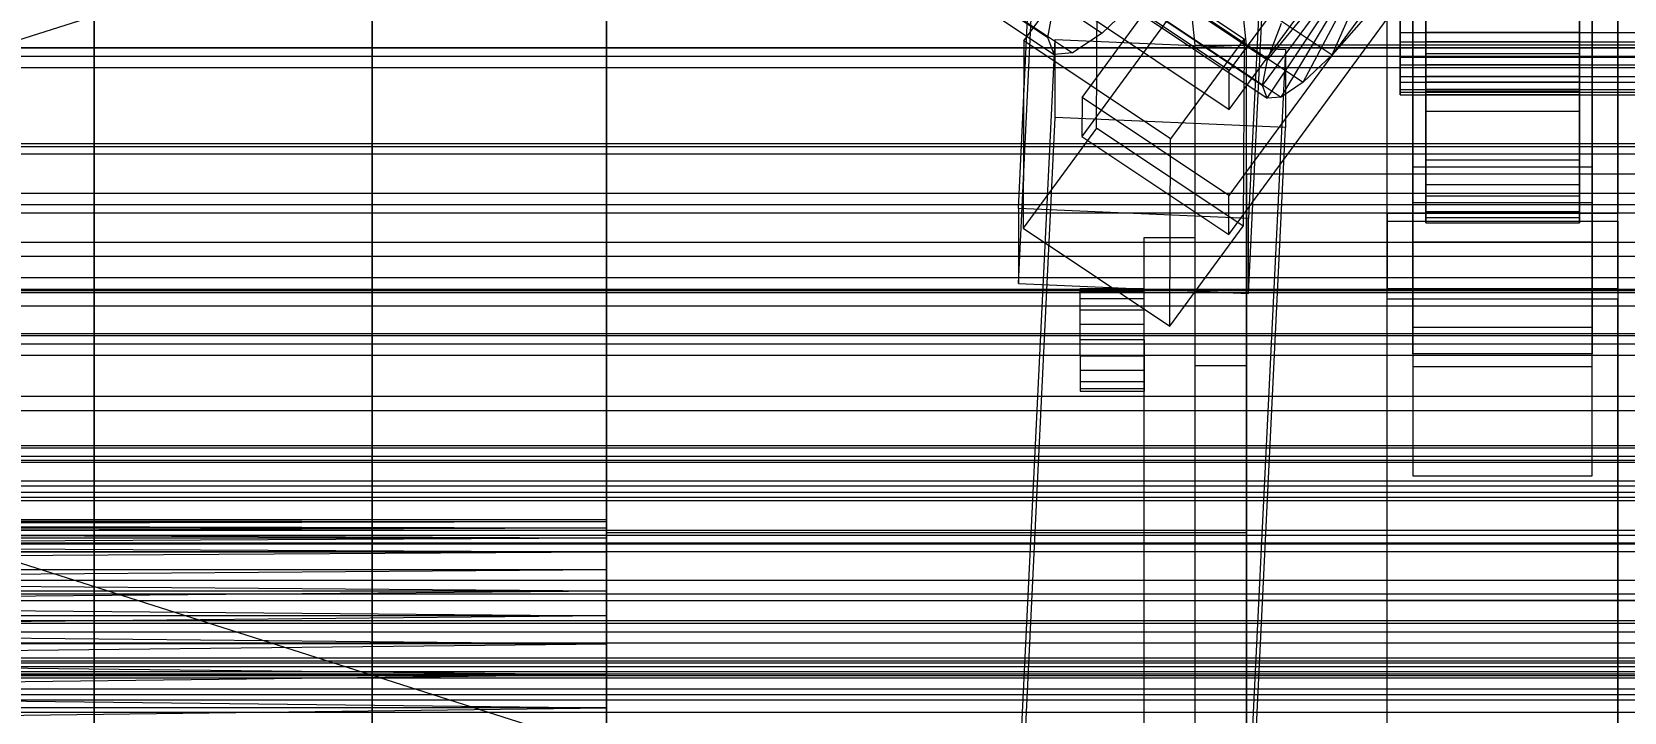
# Model space of a CAD drawing. Header units: millimetres. Extents: x -1970 to 59977, y -65068 to 6837.
# Drawn here: x -254.9 to -130.5, y -33817 to -33764 of the extents above; entities that cross this region are included whole.
import ezdxf

# ---------------------------------------------------------------- set-up
doc = ezdxf.new("R2010")
doc.units = ezdxf.units.MM
for name, color, linetype, lineweight in [('COTAS_O', 1, 'Continuous', 0), ('frontal_briquetadora', 7, 'Continuous', 0), ('frontal_C01', 7, 'Continuous', 0), ('frontal_C02', 7, 'Continuous', 0), ('frontal_C03', 7, 'Continuous', 0), ('frontal_secador', 7, 'Continuous', 0)]:
    doc.layers.add(name, color=color, linetype=linetype, lineweight=lineweight)
doc.dimstyles.new('R19_100', dxfattribs={"dimtxt": 250, "dimasz": 150, "dimexe": 150, "dimexo": 80, "dimgap": 100, "dimtad": 1, "dimtih": 1, "dimtoh": 1, "dimdsep": 46, "dimcen": 0.09, "dimadec": 0, "dimazin": 0, "dimtfac": 1, "dimtdec": 4, "dimtofl": 0, "dimtmove": 0, "dimatfit": 3, "dimfxl": 1, "dimtolj": 1, "dimtzin": 0, "dimarcsym": 0})

# ---------------------------------------------------------------- blocks, each defined once
blk = doc.blocks.new('*D39')
at = {"layer": 'COTAS_O', "color": 0, "lineweight": -2, "transparency": 16777216}
for p, q in [((-1725, -34320), (-1725, -33550)), ((1725, -34320), (1725, -33550)), ((-1575, -33700), (1575, -33700))]:
    blk.add_line(p, q, dxfattribs=at)
at = {"layer": 'COTAS_O', "color": 0, "transparency": 16777216}
for points in [[(-1575, -33675), (-1575, -33725), (-1725, -33700)], [(1575, -33675), (1575, -33725), (1725, -33700)]]:
    blk.add_solid(points, dxfattribs=at)
at = {"layer": 'Defpoints', "color": 0, "transparency": 16777216}
for p in [(1725, -33700), (-1725, -34400), (1725, -34400)]:
    blk.add_point(p, dxfattribs=at)
blk = doc.blocks.new('*D42')
at = {"layer": 'COTAS_O', "color": 0, "lineweight": -2, "transparency": 16777216}
for p, q in [((-570, -33700), (200, -33700)), ((50, -34750), (50, -33850)), ((-570, -34900), (200, -34900))]:
    blk.add_line(p, q, dxfattribs=at)
at = {"layer": 'COTAS_O', "color": 0, "transparency": 16777216}
for points in [[(25, -33850), (75, -33850), (50, -33700)], [(25, -34750), (75, -34750), (50, -34900)]]:
    blk.add_solid(points, dxfattribs=at)
at = {"layer": 'Defpoints', "color": 0, "transparency": 16777216}
for p in [(-650, -33700), (50, -33700), (-650, -34900)]:
    blk.add_point(p, dxfattribs=at)

msp = doc.modelspace()

# ---------------------------------------------------------------- linework, layer by layer
at = {"layer": 'frontal_briquetadora'}
for p, q in [((-164, -33765), (-171, -33700)), ((-160, -33765), (-167, -33700)), ((-210, -33820), (-430, -33750)), ((-210, -33750), (-430, -33820)), ((-210, -33820), (-210, -33750)), ((-210, -33750), (-210, -33844.629)), ((-210, -33750), (-210, -33841.488)), ((-210, -33750), (-210, -33838.284)), ((-210, -33750), (-210, -33835.05)), ((-210, -33750), (-210, -33831.815)), ((-210, -33750), (-210, -33828.612)), ((-210, -33750), (-210, -33825.47)), ((-210, -33750), (-210, -33822.421)), ((-210, -33750), (-210, -33819.494)), ((-210, -33750), (-210, -33816.716)), ((-210, -33750), (-210, -33814.115)), ((-210, -33750), (-210, -33811.715)), ((-210, -33750), (-210, -33809.54)), ((-210, -33750), (-210, -33807.611)), ((-210, -33750), (-210, -33805.946)), ((-210, -33750), (-210, -33804.562)), ((-210, -33750), (-210, -33803.471)), ((-210, -33750), (-210, -33802.684)), ((-210, -33750), (-210, -33802.209)), ((-210, -33750), (-210, -33802.05)), ((-164, -33765), (-160, -33765)), ((-164, -33920), (-164, -33765)), ((-164, -33790), (-164, -33765)), ((200, -33765), (-160, -33765)), ((-160, -33920), (-160, -33765)), ((-160, -33790), (-160, -33765)), ((200, -33775.055), (-160, -33775.055)), ((-160, -33775.055), (-160, -33778.229)), ((-160, -33777.753), (-160, -33775.055)), ((-160, -33781.33), (-160, -33775.701)), ((-160, -33775.701), (-160, -33775.882)), ((-160, -33775.882), (-160, -33781.854)), ((-160, -33786.061), (-160, -33777.753)), ((-160, -33778.229), (-160, -33786.965)), ((-168, -33780), (-164, -33780)), ((-168, -33875), (-168, -33780)), ((-164, -33875), (-164, -33780)), ((-160, -33792.217), (-160, -33781.33)), ((-160, -33781.854), (-160, -33793.034)), ((-173, -33784.196), (-173, -33784)), ((-173, -33784), (-168, -33784)), ((-173, -33784.764), (-173, -33784.196)), ((-173, -33784.196), (-168, -33784.196)), ((-173, -33785.649), (-173, -33784.764)), ((-173, -33784.764), (-168, -33784.764)), ((-168, -33784.196), (-168, -33784)), ((-168, -33784.764), (-168, -33784.196)), ((-168, -33785.649), (-168, -33784.764)), ((-173, -33786.764), (-173, -33785.649)), ((-173, -33785.649), (-168, -33785.649)), ((-168, -33786.764), (-168, -33785.649)), ((-173, -33788), (-173, -33786.764)), ((-173, -33786.764), (-168, -33786.764)), ((-168, -33788), (-168, -33786.764)), ((-160, -33799.164), (-160, -33786.061)), ((-160, -33786.965), (-160, -33800.407)), ((-173, -33789.236), (-173, -33788)), ((-168, -33788), (-173, -33788)), ((-168, -33788), (-168, -33789.236)), ((-173, -33789.236), (-173, -33790.351)), ((-173, -33789.236), (-168, -33789.236)), ((-168, -33789.236), (-168, -33790.351)), ((-173, -33790.351), (-173, -33791.236)), ((-173, -33790.351), (-168, -33790.351)), ((-168, -33790.351), (-168, -33791.236)), ((-164, -33790), (-160, -33790)), ((-173, -33791.236), (-173, -33791.804)), ((-173, -33791.236), (-168, -33791.236)), ((-173, -33791.804), (-173, -33792)), ((-173, -33791.804), (-168, -33791.804)), ((-173, -33792), (-168, -33792)), ((-168, -33791.236), (-168, -33791.804)), ((-168, -33791.804), (-168, -33792)), ((-160, -33807.297), (-160, -33792.217)), ((-160, -33793.034), (-160, -33808.326)), ((-160, -33815.779), (-160, -33799.164)), ((-160, -33800.407), (-160, -33817.241)), ((-210, -33802.05), (-430, -33802.209)), ((-210, -33802.05), (-430, -33802.05)), ((-210, -33802.209), (-430, -33802.05)), ((-210, -33802.05), (-210, -33802.209)), ((-210, -33802.209), (-430, -33802.684)), ((-210, -33802.209), (-430, -33802.209)), ((-210, -33802.684), (-430, -33802.209)), ((-210, -33802.684), (-430, -33803.471)), ((-210, -33802.684), (-430, -33802.684)), ((-210, -33803.471), (-430, -33802.684)), ((-210, -33802.209), (-210, -33802.684)), ((-210, -33802.684), (-210, -33803.471)), ((-160, -33803.052), (-210, -33803.052)), ((-210, -33803.052), (-210, -33806.399)), ((-210, -33806.043), (-210, -33803.052)), ((-160, -33803.052), (-160, -33806.399)), ((-160, -33806.043), (-160, -33803.052)), ((-210, -33803.471), (-430, -33804.562)), ((-210, -33803.471), (-430, -33803.471)), ((-210, -33804.562), (-430, -33803.471)), ((-210, -33804.562), (-430, -33805.946)), ((-210, -33804.562), (-430, -33804.562)), ((-210, -33803.471), (-210, -33804.562)), ((-210, -33803.946), (-210, -33803.763)), ((-210, -33803.763), (-210, -33809.778)), ((-210, -33810.289), (-210, -33803.946)), ((-210, -33804.562), (-210, -33805.946)), ((-160, -33803.946), (-160, -33803.763)), ((-160, -33803.763), (-160, -33809.778)), ((-160, -33810.289), (-160, -33803.946)), ((-210, -33805.946), (-430, -33807.611)), ((-210, -33805.946), (-430, -33805.946)), ((-210, -33807.611), (-430, -33805.946)), ((-210, -33805.946), (-210, -33807.611)), ((-210, -33814.779), (-210, -33806.043)), ((-210, -33806.399), (-210, -33815.42)), ((-160, -33814.779), (-160, -33806.043)), ((-160, -33806.399), (-160, -33815.42)), ((-210, -33807.611), (-430, -33809.54)), ((-210, -33807.611), (-430, -33807.611)), ((-430, -33807.611), (-210, -33809.54)), ((-210, -33807.611), (-210, -33809.54)), ((-160, -33825.094), (-160, -33807.297)), ((200, -33808.326), (-160, -33808.326)), ((-160, -33808.326), (-160, -33826.235)), ((-210, -33809.54), (-430, -33811.715)), ((-210, -33809.54), (-430, -33809.54)), ((-430, -33809.54), (-210, -33811.715)), ((-210, -33809.54), (-210, -33811.715)), ((-210, -33809.778), (-210, -33820.797)), ((-210, -33821.536), (-210, -33810.289)), ((-160, -33809.778), (-160, -33820.797)), ((-160, -33821.536), (-160, -33810.289)), ((-210, -33811.715), (-430, -33811.715)), ((-430, -33814.115), (-210, -33811.715)), ((-430, -33811.715), (-210, -33814.115)), ((-210, -33811.715), (-210, -33814.115)), ((-210, -33814.115), (-430, -33814.115)), ((-430, -33816.716), (-210, -33814.115)), ((-430, -33814.115), (-210, -33816.716)), ((-210, -33814.115), (-210, -33816.716)), ((-210, -33827.53), (-210, -33814.779)), ((-210, -33815.42), (-210, -33828.329)), ((-160, -33827.53), (-160, -33814.779)), ((-160, -33815.42), (-160, -33828.329)), ((-160, -33834.281), (-160, -33815.779)), ((-210, -33816.716), (-430, -33816.716)), ((-430, -33819.494), (-210, -33816.716)), ((-210, -33816.716), (-210, -33819.494))]:
    msp.add_line(p, q, dxfattribs=at)
at = {"layer": 'frontal_C01'}
for p, q in [((-250, -32681.31), (-250, -35586.788)), ((-250, -35591.549), (-250, -32686.07)), ((-359.83, -33641.395), (-175.521, -33764.393)), ((-355.584, -33641.058), (-171.275, -33764.057)), ((-359.341, -33642.721), (-175.032, -33765.719)), ((-357.893, -33642.606), (-173.584, -33765.604)), ((-228.298, -33664.365), (-228.298, -33961.061)), ((-228.298, -33966.78), (-228.298, -33670.083)), ((-133.809, -33729.539), (-161.341, -33766.982)), ((-172.847, -33769.069), (-145.315, -33731.626)), ((-147, -33777.299), (-147, -33731.577)), ((-133, -33731.577), (-133, -33777.299)), ((-161.353, -33770.026), (-133.821, -33732.583)), ((-145.327, -33734.669), (-172.859, -33772.113)), ((-147, -33734.62), (-147, -33780.343)), ((-133, -33780.343), (-133, -33734.62)), ((-133.847, -33739.279), (-161.379, -33776.722)), ((-161.391, -33779.766), (-133.859, -33742.323)), ((-147, -33787.039), (-147, -33741.317)), ((-133, -33741.317), (-133, -33787.039)), ((-147, -33744.36), (-147, -33790.083)), ((-133, -33790.083), (-133, -33744.36)), ((-177.394, -33764.657), (-171.658, -33756.856)), ((-171.715, -33771.466), (-171.658, -33756.856)), ((-171.658, -33756.856), (-160.19, -33764.509)), ((-161.341, -33766.982), (-172.809, -33759.329)), ((-168.196, -33759.585), (-158.366, -33766.145)), ((-163.144, -33759.185), (-153.314, -33765.745)), ((-158.366, -33766.145), (-152.829, -33759.398)), ((-153.314, -33765.745), (-150.436, -33759.208)), ((-158.743, -33768.147), (-153.008, -33760.346)), ((-158.378, -33769.139), (-152.835, -33760.816)), ((-157.295, -33769.053), (-152.321, -33760.776)), ((-155.567, -33767.895), (-151.503, -33760.227)), ((-146, -33765.66), (-146, -33760.779)), ((-134, -33760.779), (-134, -33765.66)), ((-175.521, -33764.393), (-175.016, -33761.717)), ((-172.821, -33762.373), (-161.353, -33770.026)), ((-168.263, -33761.182), (-171.275, -33764.057)), ((-168.573, -33761.587), (-158.743, -33768.147)), ((-165.397, -33761.336), (-155.567, -33767.895)), ((-148, -33761.791), (-148, -33764.002)), ((-146, -33764.002), (-146, -33761.791)), ((-134, -33761.791), (-134, -33764.002)), ((-168.208, -33762.579), (-158.378, -33769.139)), ((-167.125, -33762.493), (-157.295, -33769.053)), ((-158.366, -33766.145), (-157.272, -33763.27)), ((-150.688, -33762.748), (-153.314, -33765.745)), ((-148, -33764.742), (-148, -33762.617)), ((-146, -33762.617), (-146, -33765.66)), ((-146, -33762.617), (-146, -33764.742)), ((-134, -33765.66), (-134, -33762.617)), ((-134, -33764.742), (-134, -33762.617)), ((-177.811, -33823.689), (-174.943, -33764.548)), ((-177.394, -33764.657), (-177.451, -33779.267)), ((-165.926, -33772.31), (-177.394, -33764.657)), ((-175.032, -33765.719), (-175.521, -33764.393)), ((-174.943, -33770.636), (-174.943, -33764.548)), ((-174.943, -33764.548), (-156.962, -33765.339)), ((-171.275, -33764.057), (-173.584, -33765.604)), ((-160.19, -33764.509), (-165.926, -33772.31)), ((-160.19, -33764.509), (-160.247, -33779.119)), ((-148, -33764.002), (-148, -33765.932)), ((-148, -33764.002), (148, -33764.002)), ((-148, -33766.536), (-148, -33764.742)), ((-148, -33764.742), (148, -33764.742)), ((-146, -33763.918), (-146, -33768.585)), ((-146, -33765.932), (-146, -33764.002)), ((-146, -33764.002), (-146, -33768.585)), ((-134, -33764.002), (-146, -33764.002)), ((-146, -33764.742), (-146, -33770.148)), ((-134, -33764.742), (-146, -33764.742)), ((-146, -33764.742), (-146, -33766.536)), ((-134, -33768.585), (-134, -33763.918)), ((-134, -33768.585), (-134, -33764.002)), ((-134, -33764.002), (-134, -33765.932)), ((-134, -33770.148), (-134, -33764.742)), ((-134, -33766.536), (-134, -33764.742)), ((-173.584, -33765.604), (-175.032, -33765.719)), ((-156.962, -33765.339), (-159.83, -33824.481)), ((-156.962, -33765.339), (-156.962, -33771.427)), ((-153.314, -33765.745), (-155.567, -33767.895)), ((-148, -33765.932), (-148, -33767.449)), ((-148, -33765.932), (148, -33765.932)), ((-146, -33765.66), (-134, -33765.66)), ((-146, -33770.148), (-146, -33765.66)), ((-146, -33767.449), (-146, -33765.932)), ((-146, -33765.932), (-146, -33772.659)), ((-134, -33765.932), (-146, -33765.932)), ((-134, -33765.66), (-134, -33770.148)), ((-134, -33772.659), (-134, -33765.932)), ((-134, -33765.932), (-134, -33767.449)), ((-161.353, -33770.026), (-161.341, -33766.982)), ((-158.743, -33768.147), (-158.366, -33766.145)), ((-148, -33767.876), (-148, -33766.536)), ((-148, -33766.536), (148, -33766.536)), ((-146, -33766.536), (-146, -33773.935)), ((-134, -33766.536), (-146, -33766.536)), ((-146, -33766.536), (-146, -33767.876)), ((-134, -33773.935), (-134, -33766.536)), ((-134, -33767.876), (-134, -33766.536)), ((-158.378, -33769.139), (-158.743, -33768.147)), ((-155.567, -33767.895), (-157.295, -33769.053)), ((-148, -33767.449), (-148, -33768.45)), ((-148, -33767.449), (148, -33767.449)), ((-148, -33768.671), (-148, -33767.876)), ((-148, -33767.876), (148, -33767.876)), ((-148, -33768.45), (-148, -33768.867)), ((-148, -33768.45), (148, -33768.45)), ((-146, -33768.45), (-146, -33767.449)), ((-146, -33767.449), (-146, -33775.862)), ((-134, -33767.449), (-146, -33767.449)), ((-146, -33767.876), (-146, -33776.764)), ((-134, -33767.876), (-146, -33767.876)), ((-146, -33767.876), (-146, -33768.671)), ((-146, -33768.867), (-146, -33768.45)), ((-146, -33768.45), (-146, -33777.976)), ((-134, -33768.45), (-146, -33768.45)), ((-146, -33768.585), (-146, -33772.659)), ((-146, -33768.585), (-134, -33768.585)), ((-134, -33775.862), (-134, -33767.449)), ((-134, -33767.449), (-134, -33768.45)), ((-134, -33776.764), (-134, -33767.876)), ((-134, -33768.671), (-134, -33767.876)), ((-134, -33777.976), (-134, -33768.45)), ((-134, -33768.45), (-134, -33768.867)), ((-134, -33772.659), (-134, -33768.585)), ((-172.847, -33769.069), (-172.859, -33772.113)), ((-161.379, -33776.722), (-172.847, -33769.069)), ((-157.295, -33769.053), (-158.378, -33769.139)), ((-148, -33768.867), (-148, -33768.671)), ((-148, -33768.671), (148, -33768.671)), ((-148, -33768.867), (148, -33768.867)), ((-146, -33768.671), (-146, -33778.443)), ((-134, -33768.671), (-146, -33768.671)), ((-146, -33768.671), (-146, -33768.867)), ((-146, -33768.867), (-146, -33778.856)), ((-134, -33768.867), (-146, -33768.867)), ((-134, -33778.443), (-134, -33768.671)), ((-134, -33768.867), (-134, -33768.671)), ((-134, -33778.856), (-134, -33768.867)), ((-177.811, -33829.778), (-174.943, -33770.636)), ((-156.962, -33771.427), (-174.943, -33770.636)), ((-146, -33770.148), (-134, -33770.148)), ((-146, -33773.935), (-146, -33770.148)), ((-134, -33770.148), (-134, -33773.935)), ((-171.715, -33771.466), (-177.451, -33779.267)), ((-172.859, -33772.113), (-161.391, -33779.766)), ((-160.247, -33779.119), (-171.715, -33771.466)), ((-165.983, -33786.92), (-165.926, -33772.31)), ((-159.83, -33830.569), (-156.962, -33771.427)), ((-146, -33772.659), (-146, -33775.862)), ((-146, -33772.659), (-134, -33772.659)), ((-134, -33775.862), (-134, -33772.659)), ((-147, -33789.091), (-147, -33774.481)), ((-147, -33774.481), (-133, -33774.481)), ((-147, -33784.006), (-147, -33774.481)), ((-146, -33773.935), (-134, -33773.935)), ((-146, -33776.764), (-146, -33773.935)), ((-134, -33773.935), (-134, -33776.764)), ((-133, -33774.481), (-133, -33789.091)), ((-133, -33774.481), (-133, -33784.006)), ((-146, -33775.862), (-146, -33777.976)), ((-146, -33775.862), (-134, -33775.862)), ((-134, -33777.976), (-134, -33775.862)), ((-161.391, -33779.766), (-161.379, -33776.722)), ((-133, -33777.299), (-147, -33777.299)), ((-147, -33777.299), (-147, -33780.343)), ((-146, -33776.764), (-134, -33776.764)), ((-146, -33778.443), (-146, -33776.764)), ((-134, -33776.764), (-134, -33778.443)), ((-133, -33780.343), (-133, -33777.299)), ((-146, -33777.976), (-146, -33778.856)), ((-146, -33777.976), (-134, -33777.976)), ((-146, -33778.443), (-134, -33778.443)), ((-146, -33778.856), (-146, -33778.443)), ((-134, -33778.856), (-134, -33777.976)), ((-134, -33778.443), (-134, -33778.856)), ((-177.451, -33779.267), (-165.983, -33786.92)), ((-165.983, -33786.92), (-160.247, -33779.119)), ((-149, -33784.83), (-149, -33778.742)), ((-149, -33778.742), (-131, -33778.742)), ((-149, -33824.084), (-149, -33778.742)), ((-146, -33778.856), (-134, -33778.856)), ((-131, -33778.742), (-131, -33784.83)), ((-131, -33778.742), (-131, -33824.084)), ((-147, -33780.343), (-133, -33780.343)), ((450, -33784.058), (-450, -33784.058)), ((-133, -33784.006), (-147, -33784.006)), ((-147, -33784.006), (-147, -33798.616)), ((-133, -33798.616), (-133, -33784.006)), ((-131, -33784.83), (-149, -33784.83)), ((-149, -33830.171), (-149, -33784.83)), ((-131, -33830.171), (-131, -33784.83)), ((-133, -33787.039), (-147, -33787.039)), ((-147, -33787.039), (-147, -33790.083)), ((-133, -33790.083), (-133, -33787.039)), ((-133, -33789.091), (-147, -33789.091)), ((-147, -33789.091), (-147, -33798.616)), ((-133, -33798.616), (-133, -33789.091)), ((-147, -33790.083), (-133, -33790.083)), ((-450, -33796.233), (450, -33796.233)), ((-147, -33798.616), (-133, -33798.616))]:
    msp.add_line(p, q, dxfattribs=at)
at = {"layer": 'frontal_C02'}
for p, q in [((-250, -32976.99), (-250, -35767.535)), ((-250, -35772.314), (-250, -32981.769)), ((-228.298, -33617.653), (-228.298, -33902.474)), ((-228.298, -33908.215), (-228.298, -33623.394)), ((-177.811, -33777.742), (-174.943, -33718.365)), ((-156.962, -33719.16), (-159.83, -33778.536)), ((-177.811, -33783.589), (-174.943, -33724.212)), ((-159.83, -33784.383), (-156.962, -33725.006)), ((-149, -33778.138), (-149, -33732.616)), ((-131, -33732.616), (-131, -33778.138)), ((-149, -33783.983), (-149, -33738.462)), ((-131, -33783.983), (-131, -33738.462)), ((-425, -33772.681), (425, -33772.681)), ((-159.83, -33778.536), (-177.811, -33777.742)), ((-177.811, -33777.742), (-177.811, -33783.589)), ((-159.83, -33784.383), (-159.83, -33778.536)), ((-131, -33778.138), (-149, -33778.138)), ((-149, -33778.138), (-149, -33783.983)), ((-131, -33783.983), (-131, -33778.138)), ((425, -33784.157), (-425, -33784.157)), ((-177.811, -33783.589), (-159.83, -33784.383)), ((-149, -33783.983), (-131, -33783.983)), ((425, -33787.528), (-425, -33787.528)), ((-425, -33799.004), (425, -33799.004))]:
    msp.add_line(p, q, dxfattribs=at)
at = {"layer": 'frontal_C03'}
for p, q in [((1250, -33765.226), (-1250, -33765.226)), ((1250, -33765.879), (-1250, -33765.879)), ((1250, -33766.761), (-1250, -33766.761)), ((1250, -33776.567), (-1250, -33776.567)), ((1250, -33777.448), (-1250, -33777.448)), ((1250, -33778.102), (-1250, -33778.102)), ((1250, -33780.409), (-1250, -33780.409)), ((-1250, -33781.467), (1250, -33781.467)), ((1250, -33784.319), (-1250, -33784.319)), ((1250, -33785.376), (-1250, -33785.376)), ((1250, -33787.683), (-1250, -33787.683)), ((1250, -33788.337), (-1250, -33788.337)), ((1250, -33789.218), (-1250, -33789.218)), ((1530, -33792.417), (-1530, -33792.417)), ((-1250, -33796.431), (1250, -33796.431)), ((-1250, -33797.064), (1250, -33797.064)), ((1530, -33797.417), (-1530, -33797.417)), ((-1250, -33797.528), (1250, -33797.528)), ((1250, -33799.025), (-1250, -33799.025)), ((-1250, -33799.383), (1250, -33799.383)), ((1250, -33799.906), (-1250, -33799.906)), ((-1250, -33800.28), (1250, -33800.28)), ((1250, -33800.56), (-1250, -33800.56)), ((1250, -33802.867), (-1250, -33802.867)), ((-1250, -33803.232), (1250, -33803.232)), ((-1250, -33803.924), (1250, -33803.924)), ((-1250, -33804.499), (1250, -33804.499)), ((1250, -33806.776), (-1250, -33806.776)), ((1250, -33807.834), (-1250, -33807.834)), ((-1250, -33808.347), (1250, -33808.347)), ((-1250, -33809.899), (1250, -33809.899)), ((1250, -33810.141), (-1250, -33810.141)), ((1250, -33810.795), (-1250, -33810.795)), ((1250, -33811.676), (-1250, -33811.676)), ((-1500, -33812.82), (1500, -33812.82)), ((-1500, -33813.045), (1500, -33813.045)), ((-1500, -33813.209), (1500, -33813.209)), ((-1500, -33813.867), (1500, -33813.867)), ((-1500, -33814.184), (1500, -33814.184)), ((-1250, -33814.379), (1250, -33814.379)), ((-1500, -33815.23), (1500, -33815.23)), ((-1500, -33815.679), (1500, -33815.679)), ((-1500, -33817.043), (1500, -33817.043)), ((1250, -33816.111), (-1250, -33816.111))]:
    msp.add_line(p, q, dxfattribs=at)
at = {"layer": 'frontal_secador'}
for p, q in [((1360, -33765.216), (-1360, -33765.216)), ((1360, -33773.5), (-1360, -33773.5)), ((1250, -33772.924), (-1250, -33772.924)), ((1360, -33783.147), (-1360, -33783.147)), ((-1360, -33793.5), (1360, -33793.5)), ((-1250, -33793.5), (1250, -33793.5)), ((1360, -33803.853), (-1360, -33803.853)), ((1360, -33813.5), (-1360, -33813.5)), ((1250, -33814.076), (-1250, -33814.076))]:
    msp.add_line(p, q, dxfattribs=at)

# ---------------------------------------------------------------- dimensions: what is measured, and where the dimension line sits
at = {"layer": 'COTAS_O'}
for p1, p2, distance, picture, middle in [((-1725, -34400), (1725, -34400), 700, '*D39', (0, -33700)), ((-650, -34900), (-650, -33700), -700, '*D42', (50, -34300))]:
    dim = msp.add_aligned_dim(p1=p1, p2=p2, distance=distance, text='<> O', dimstyle='R19_100', dxfattribs=at)
    dim.commit()
    dim.dimension.update_dxf_attribs({"geometry": picture, "text_midpoint": middle})

doc.saveas('drawing.dxf')
